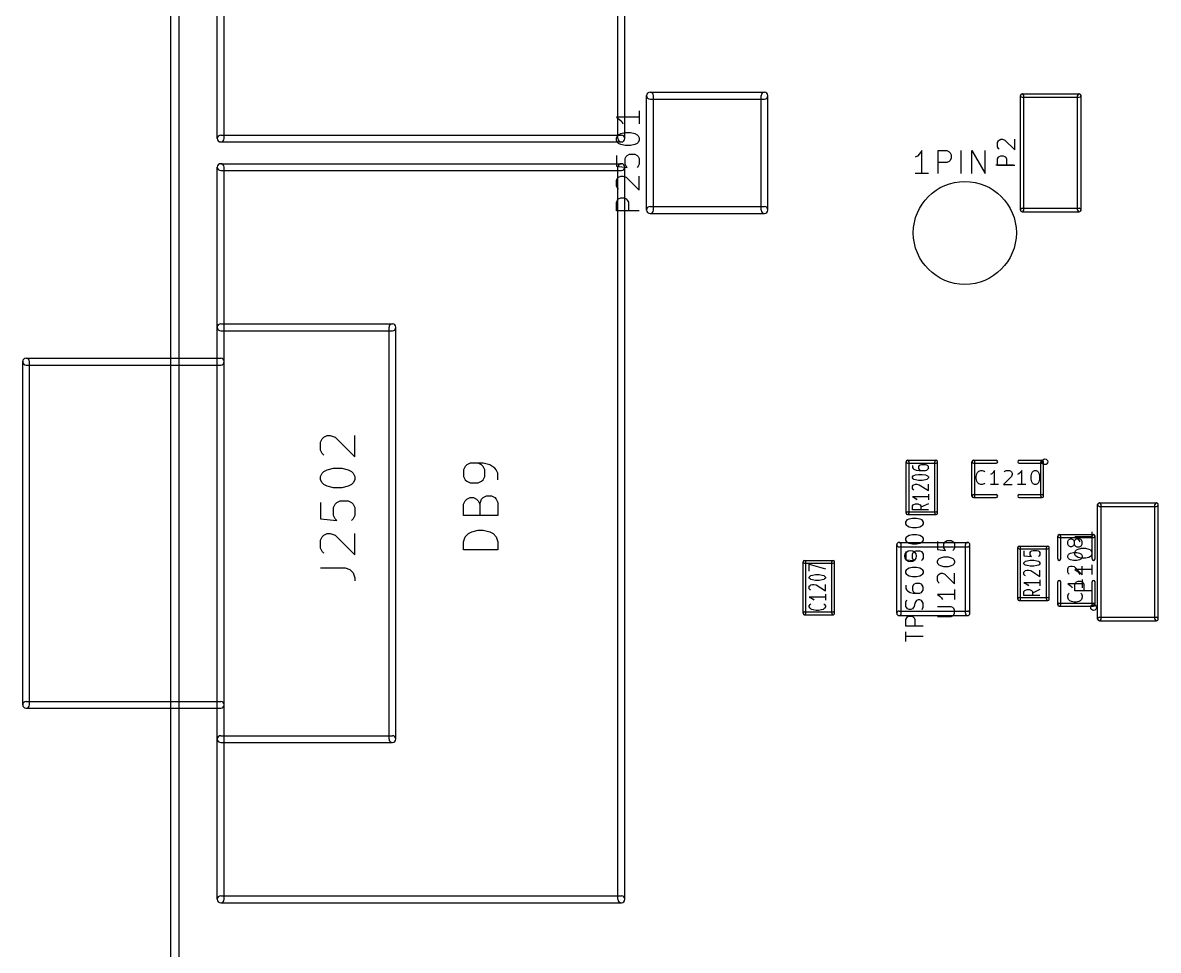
# Model space of a CAD drawing. Extents: x -29274 to 69862, y 23709 to 162744.
# Drawn here: x -11160 to 8680, y 49929 to 66144 of the extents above; entities that cross this region are included whole.
import ezdxf

# ---------------------------------------------------------------- set-up
doc = ezdxf.new("R2010")
doc.units = 0
doc.layers.add('BLACK', color=1, linetype='CONTINUOUS')

msp = doc.modelspace()

# ---------------------------------------------------------------- linework, layer by layer
at = {"layer": 'BLACK'}
for p, q in [((-8575, 26120), (-8575, 77770)), ((-8425, 26120), (-8425, 77770)), ((-7760, 64120), (-7760, 76920)), ((-7640, 64120), (-7640, 76920)), ((-760, 64120), (-760, 76920)), ((-640, 64120), (-640, 76920)), ((-200, 64930), (1800, 64930)), ((6300, 64900), (7300, 64900)), ((-260, 62870), (-260, 64870)), ((-200, 64810), (1800, 64810)), ((-140, 62870), (-140, 64870)), ((1740, 62870), (1740, 64870)), ((1860, 62870), (1860, 64870)), ((6270, 62870), (6270, 64870)), ((6300, 64840), (7300, 64840)), ((6330, 62870), (6330, 64870)), ((7270, 62870), (7270, 64870)), ((7330, 62870), (7330, 64870)), ((-388, 64491), (-788, 64491)), ((-788, 64491), (-731, 64453)), ((-388, 64606), (-388, 64377)), ((-731, 64453), (-693, 64415)), ((-693, 64415), (-674, 64377)), ((-7700, 64180), (-700, 64180)), ((-788, 64130), (-769, 64168)), ((-788, 64091), (-788, 64130)), ((-769, 64053), (-788, 64091)), ((-769, 64168), (-750, 64187)), ((-750, 64187), (-712, 64206)), ((-712, 64206), (-636, 64225)), ((-636, 64225), (-540, 64225)), ((-540, 64225), (-464, 64206)), ((-464, 64206), (-426, 64187)), ((-426, 64187), (-407, 64168)), ((-407, 64168), (-388, 64130)), ((-388, 64091), (-407, 64053)), ((-388, 64130), (-388, 64091)), ((5886, 64077), (5900, 64091)), ((5900, 64091), (5929, 64106)), ((5929, 64106), (5957, 64106)), ((5957, 64106), (6000, 64091)), ((6000, 64091), (6171, 63920)), ((6171, 63920), (6171, 64106)), ((-7700, 64060), (-700, 64060)), ((-750, 64034), (-769, 64053)), ((-712, 64015), (-750, 64034)), ((-636, 63996), (-712, 64015)), ((-540, 63996), (-636, 63996)), ((-464, 64015), (-540, 63996)), ((-426, 64034), (-464, 64015)), ((-407, 64053), (-426, 64034)), ((4548, 63908), (4510, 63851)), ((4548, 63508), (4548, 63908)), ((4834, 63508), (4834, 63908)), ((4834, 63908), (4987, 63908)), ((4987, 63908), (5025, 63889)), ((5025, 63889), (5044, 63870)), ((5234, 63508), (5234, 63908)), ((5424, 63508), (5424, 63908)), ((5424, 63908), (5653, 63508)), ((5653, 63508), (5653, 63908)), ((5871, 64048), (5886, 64077)), ((5871, 63977), (5871, 64048)), ((5886, 63948), (5871, 63977)), ((5900, 63934), (5886, 63948)), ((-788, 63825), (-788, 63634)), ((-636, 63768), (-617, 63806)), ((-636, 63672), (-636, 63768)), ((-617, 63806), (-598, 63825)), ((-598, 63825), (-560, 63844)), ((-560, 63844), (-464, 63844)), ((-464, 63844), (-426, 63825)), ((-426, 63825), (-407, 63806)), ((-407, 63806), (-388, 63768)), ((-388, 63768), (-388, 63672)), ((4472, 63813), (4434, 63794)), ((4510, 63851), (4472, 63813)), ((4987, 63699), (4834, 63699)), ((5025, 63718), (4987, 63699)), ((5044, 63737), (5025, 63718)), ((5044, 63870), (5063, 63832)), ((5063, 63775), (5044, 63737)), ((5063, 63832), (5063, 63775)), ((5871, 63763), (5886, 63791)), ((5871, 63648), (5871, 63763)), ((5886, 63791), (5900, 63806)), ((5900, 63806), (5929, 63820)), ((5929, 63820), (5971, 63820)), ((5971, 63820), (6000, 63806)), ((6000, 63806), (6014, 63791)), ((6014, 63791), (6029, 63763)), ((6029, 63763), (6029, 63648)), ((-7760, 50820), (-7760, 63620)), ((-7700, 63680), (-700, 63680)), ((-7700, 63560), (-700, 63560)), ((-7640, 50820), (-7640, 63620)), ((-788, 63634), (-598, 63615)), ((-760, 50820), (-760, 63620)), ((-640, 50820), (-640, 63620)), ((-617, 63634), (-636, 63672)), ((-598, 63615), (-617, 63634)), ((-407, 63634), (-426, 63615)), ((-388, 63672), (-407, 63634)), ((4663, 63508), (4434, 63508)), ((5843, 63660), (6148, 63660)), ((6171, 63648), (5871, 63648)), ((-788, 63387), (-769, 63425)), ((-788, 63291), (-788, 63387)), ((-769, 63253), (-788, 63291)), ((-769, 63425), (-750, 63444)), ((-750, 63444), (-712, 63463)), ((-712, 63463), (-674, 63463)), ((-674, 63463), (-617, 63444)), ((-617, 63444), (-388, 63215)), ((-388, 63215), (-388, 63463)), ((-750, 63234), (-769, 63253)), ((-788, 63006), (-769, 63044)), ((-788, 62853), (-788, 63006)), ((-769, 63044), (-750, 63063)), ((-750, 63063), (-712, 63082)), ((-712, 63082), (-655, 63082)), ((-655, 63082), (-617, 63063)), ((-617, 63063), (-598, 63044)), ((-598, 63044), (-579, 63006)), ((-579, 63006), (-579, 62853)), ((-200, 62930), (1800, 62930)), ((6300, 62900), (7300, 62900)), ((-388, 62853), (-788, 62853)), ((-200, 62810), (1800, 62810)), ((6300, 62840), (7300, 62840)), ((-7700, 60880), (-4700, 60880)), ((-7700, 60760), (-4700, 60760)), ((-4760, 53620), (-4760, 60820)), ((-4640, 53620), (-4640, 60820)), ((-11160, 54220), (-11160, 60220)), ((-11100, 60280), (-7700, 60280)), ((-11100, 60160), (-7700, 60160)), ((-11040, 54220), (-11040, 60220)), ((-5900, 58899), (-5843, 58927)), ((-5843, 58927), (-5786, 58927)), ((-5786, 58927), (-5700, 58899)), ((-5357, 58556), (-5357, 58927)), ((-5957, 58813), (-5929, 58870)), ((-5957, 58670), (-5957, 58813)), ((-5929, 58870), (-5900, 58899)), ((-5700, 58899), (-5357, 58556)), ((-5929, 58613), (-5957, 58670)), ((-5900, 58584), (-5929, 58613)), ((-5843, 58328), (-5729, 58356)), ((-5729, 58356), (-5586, 58356)), ((-5586, 58356), (-5471, 58328)), ((-3429, 58385), (-3457, 58328)), ((-3400, 58414), (-3429, 58385)), ((-3343, 58442), (-3400, 58414)), ((-3114, 58442), (-3343, 58442)), ((-3143, 58414), (-3200, 58442)), ((-3114, 58385), (-3143, 58414)), ((-3000, 58414), (-3114, 58442)), ((-3086, 58328), (-3114, 58385)), ((-2914, 58356), (-3000, 58414)), ((-2886, 58328), (-2914, 58356)), ((4275, 57570), (4275, 58470)), ((4300, 58495), (4800, 58495)), ((4300, 58445), (4800, 58445)), ((4325, 57570), (4325, 58470)), ((4383, 58401), (4383, 58367)), ((4383, 58367), (4397, 58350)), ((4397, 58350), (4410, 58341)), ((4410, 58341), (4450, 58324)), ((4503, 58401), (4490, 58384)), ((4490, 58384), (4490, 58350)), ((4490, 58350), (4503, 58332)), ((4517, 58410), (4503, 58401)), ((4503, 58332), (4517, 58324)), ((4543, 58418), (4517, 58410)), ((4610, 58418), (4543, 58418)), ((4637, 58410), (4610, 58418)), ((4650, 58401), (4637, 58410)), ((4637, 58324), (4650, 58332)), ((4663, 58384), (4650, 58401)), ((4650, 58332), (4663, 58350)), ((4663, 58350), (4663, 58384)), ((4775, 57570), (4775, 58470)), ((4825, 57570), (4825, 58470)), ((5425, 57870), (5425, 58470)), ((5450, 58495), (5850, 58495)), ((5450, 58445), (5850, 58445)), ((5475, 57870), (5475, 58470)), ((6250, 58495), (6650, 58495)), ((6250, 58445), (6650, 58445)), ((6625, 57870), (6625, 58470)), ((6675, 57870), (6675, 58470)), ((-5957, 58213), (-5929, 58270)), ((-5957, 58156), (-5957, 58213)), ((-5929, 58099), (-5957, 58156)), ((-5929, 58270), (-5900, 58299)), ((-5900, 58299), (-5843, 58328)), ((-5471, 58328), (-5414, 58299)), ((-5414, 58299), (-5386, 58270)), ((-5386, 58270), (-5357, 58213)), ((-5357, 58156), (-5386, 58099)), ((-5357, 58213), (-5357, 58156)), ((-3457, 58328), (-3457, 58214)), ((-3457, 58214), (-3429, 58156)), ((-3429, 58156), (-3400, 58128)), ((-3143, 58128), (-3114, 58156)), ((-3114, 58156), (-3086, 58214)), ((-3086, 58214), (-3086, 58328)), ((-2857, 58271), (-2886, 58328)), ((-2857, 58156), (-2857, 58271)), ((4383, 58204), (4397, 58221)), ((4383, 58187), (4383, 58204)), ((4397, 58170), (4383, 58187)), ((4397, 58221), (4410, 58230)), ((4410, 58161), (4397, 58170)), ((4410, 58230), (4437, 58239)), ((4437, 58153), (4410, 58161)), ((4437, 58239), (4490, 58247)), ((4490, 58144), (4437, 58153)), ((4450, 58324), (4503, 58315)), ((4490, 58247), (4557, 58247)), ((4557, 58144), (4490, 58144)), ((4503, 58315), (4610, 58315)), ((4517, 58324), (4543, 58315)), ((4557, 58247), (4610, 58239)), ((4610, 58153), (4557, 58144)), ((4610, 58315), (4637, 58324)), ((4610, 58239), (4637, 58230)), ((4637, 58161), (4610, 58153)), ((4637, 58230), (4650, 58221)), ((4650, 58170), (4637, 58161)), ((4650, 58221), (4663, 58204)), ((4663, 58187), (4650, 58170)), ((4663, 58204), (4663, 58187)), ((5497, 58212), (5509, 58259)), ((5497, 58176), (5497, 58212)), ((5509, 58128), (5497, 58176)), ((5509, 58259), (5520, 58283)), ((5520, 58283), (5544, 58307)), ((5544, 58307), (5580, 58319)), ((5580, 58319), (5604, 58319)), ((5604, 58319), (5639, 58307)), ((5639, 58307), (5651, 58295)), ((5770, 58259), (5747, 58247)), ((5794, 58283), (5770, 58259)), ((5818, 58319), (5794, 58283)), ((5818, 58069), (5818, 58319)), ((6116, 58212), (5973, 58069)), ((5985, 58295), (5997, 58307)), ((5997, 58307), (6020, 58319)), ((6020, 58319), (6080, 58319)), ((6080, 58319), (6104, 58307)), ((6104, 58307), (6116, 58295)), ((6116, 58295), (6127, 58271)), ((6127, 58247), (6116, 58212)), ((6127, 58271), (6127, 58247)), ((6246, 58259), (6223, 58247)), ((6270, 58283), (6246, 58259)), ((6294, 58319), (6270, 58283)), ((6294, 58069), (6294, 58319)), ((6461, 58224), (6473, 58271)), ((6461, 58164), (6461, 58224)), ((6473, 58116), (6461, 58164)), ((6473, 58271), (6484, 58295)), ((6484, 58295), (6496, 58307)), ((6496, 58307), (6520, 58319)), ((6520, 58319), (6544, 58319)), ((6544, 58319), (6568, 58307)), ((6568, 58307), (6580, 58295)), ((6580, 58295), (6592, 58271)), ((6592, 58271), (6603, 58224)), ((6603, 58164), (6592, 58116)), ((6603, 58224), (6603, 58164)), ((-5900, 58070), (-5929, 58099)), ((-5843, 58042), (-5900, 58070)), ((-5729, 58013), (-5843, 58042)), ((-5586, 58013), (-5729, 58013)), ((-5471, 58042), (-5586, 58013)), ((-5414, 58070), (-5471, 58042)), ((-5386, 58099), (-5414, 58070)), ((-3400, 58128), (-3343, 58099)), ((-3343, 58099), (-3200, 58099)), ((-3200, 58099), (-3143, 58128)), ((4383, 58042), (4397, 58059)), ((4383, 57999), (4383, 58042)), ((4397, 57982), (4383, 57999)), ((4397, 58059), (4410, 58068)), ((4410, 57973), (4397, 57982)), ((4410, 58068), (4437, 58076)), ((4437, 58076), (4463, 58076)), ((4463, 58076), (4503, 58068)), ((4503, 58068), (4663, 57965)), ((4663, 57965), (4663, 58076)), ((5520, 58105), (5509, 58128)), ((5544, 58081), (5520, 58105)), ((5580, 58069), (5544, 58081)), ((5604, 58069), (5580, 58069)), ((5639, 58081), (5604, 58069)), ((5651, 58093), (5639, 58081)), ((5889, 58069), (5747, 58069)), ((5973, 58069), (6127, 58069)), ((6365, 58069), (6223, 58069)), ((6484, 58093), (6473, 58116)), ((6496, 58081), (6484, 58093)), ((6520, 58069), (6496, 58081)), ((6544, 58069), (6520, 58069)), ((6568, 58081), (6544, 58069)), ((6580, 58093), (6568, 58081)), ((6592, 58116), (6580, 58093)), ((-5957, 57757), (-5957, 57471)), ((-5700, 57728), (-5671, 57757)), ((-5671, 57757), (-5614, 57785)), ((-5614, 57785), (-5471, 57785)), ((-5471, 57785), (-5414, 57757)), ((-5414, 57757), (-5386, 57728)), ((-3457, 57728), (-3429, 57785)), ((-3429, 57785), (-3400, 57814)), ((-3400, 57814), (-3343, 57842)), ((-3343, 57842), (-3286, 57842)), ((-3286, 57842), (-3229, 57814)), ((-3229, 57814), (-3200, 57785)), ((-3200, 57785), (-3171, 57728)), ((-3171, 57728), (-3143, 57814)), ((-3143, 57814), (-3114, 57842)), ((-3114, 57842), (-3057, 57871)), ((-3057, 57871), (-2971, 57871)), ((-2971, 57871), (-2914, 57842)), ((-2914, 57842), (-2886, 57814)), ((-2886, 57814), (-2857, 57756)), ((-2857, 57756), (-2857, 57528)), ((4663, 57854), (4383, 57854)), ((4383, 57854), (4423, 57837)), ((4423, 57837), (4450, 57819)), ((4450, 57819), (4463, 57802)), ((4663, 57905), (4663, 57802)), ((5450, 57895), (5850, 57895)), ((5450, 57845), (5850, 57845)), ((6250, 57895), (6650, 57895)), ((6250, 57845), (6650, 57845)), ((7650, 57750), (8650, 57750)), ((-5729, 57671), (-5700, 57728)), ((-5729, 57528), (-5729, 57671)), ((-5386, 57728), (-5357, 57671)), ((-5357, 57671), (-5357, 57528)), ((-3457, 57528), (-3457, 57728)), ((-3171, 57728), (-3171, 57528)), ((4300, 57595), (4800, 57595)), ((4300, 57545), (4800, 57545)), ((4383, 57699), (4397, 57717)), ((4383, 57631), (4383, 57699)), ((4663, 57631), (4383, 57631)), ((4397, 57717), (4410, 57725)), ((4410, 57725), (4437, 57734)), ((4437, 57734), (4477, 57734)), ((4477, 57734), (4503, 57725)), ((4503, 57725), (4517, 57717)), ((4517, 57717), (4530, 57699)), ((4663, 57734), (4530, 57674)), ((4530, 57699), (4530, 57631)), ((7620, 55720), (7620, 57720)), ((7650, 57690), (8650, 57690)), ((7680, 55720), (7680, 57720)), ((8620, 55720), (8620, 57720)), ((8680, 55720), (8680, 57720)), ((-5957, 57471), (-5671, 57442)), ((-5700, 57471), (-5729, 57528)), ((-5671, 57442), (-5700, 57471)), ((-5386, 57471), (-5414, 57442)), ((-5357, 57528), (-5386, 57471)), ((-2857, 57528), (-3457, 57528)), ((4271, 57414), (4286, 57443)), ((4271, 57386), (4271, 57414)), ((4286, 57357), (4271, 57386)), ((4286, 57443), (4300, 57457)), ((4300, 57343), (4286, 57357)), ((4300, 57457), (4329, 57471)), ((4329, 57328), (4300, 57343)), ((4329, 57471), (4386, 57486)), ((4386, 57486), (4457, 57486)), ((4457, 57486), (4514, 57471)), ((4514, 57471), (4543, 57457)), ((4543, 57343), (4514, 57328)), ((4543, 57457), (4557, 57443)), ((4557, 57357), (4543, 57343)), ((4557, 57443), (4571, 57414)), ((4571, 57386), (4557, 57357)), ((4571, 57414), (4571, 57386)), ((-5957, 57100), (-5929, 57157)), ((-5929, 57157), (-5900, 57186)), ((-5900, 57186), (-5843, 57214)), ((-5843, 57214), (-5786, 57214)), ((-5786, 57214), (-5700, 57186)), ((-5700, 57186), (-5357, 56843)), ((-5357, 56843), (-5357, 57214)), ((-3457, 57071), (-3429, 57156)), ((-3429, 57156), (-3371, 57214)), ((-3371, 57214), (-3314, 57242)), ((-3314, 57242), (-3200, 57271)), ((-3200, 57271), (-3114, 57271)), ((-3114, 57271), (-3000, 57242)), ((-3000, 57242), (-2943, 57214)), ((-2943, 57214), (-2886, 57156)), ((-2886, 57156), (-2857, 57071)), ((4271, 57128), (4286, 57157)), ((4286, 57157), (4300, 57171)), ((4300, 57171), (4329, 57185)), ((4386, 57314), (4329, 57328)), ((4329, 57185), (4386, 57200)), ((4457, 57314), (4386, 57314)), ((4386, 57200), (4457, 57200)), ((4514, 57328), (4457, 57314)), ((4457, 57200), (4514, 57185)), ((4514, 57185), (4543, 57171)), ((4543, 57171), (4557, 57157)), ((4557, 57157), (4571, 57128)), ((6925, 56770), (6925, 57170)), ((6950, 57195), (7550, 57195)), ((6950, 57145), (7550, 57145)), ((6975, 56770), (6975, 57170)), ((7521, 57156), (7221, 57156)), ((7221, 57156), (7264, 57127)), ((7521, 57242), (7521, 57070)), ((7525, 56770), (7525, 57170)), ((7575, 56770), (7575, 57170)), ((-5957, 56957), (-5957, 57100)), ((-5929, 56900), (-5957, 56957)), ((-3457, 56928), (-3457, 57071)), ((-2857, 57071), (-2857, 56928)), ((4110, 55820), (4110, 57020)), ((4150, 57060), (5350, 57060)), ((4150, 56980), (5350, 56980)), ((4190, 55820), (4190, 57020)), ((4271, 57100), (4271, 57128)), ((4286, 57071), (4271, 57100)), ((4300, 57057), (4286, 57071)), ((4329, 57042), (4300, 57057)), ((4386, 57028), (4329, 57042)), ((4457, 57028), (4386, 57028)), ((4514, 57042), (4457, 57028)), ((4543, 57057), (4514, 57042)), ((4557, 57071), (4543, 57057)), ((4571, 57100), (4557, 57071)), ((4571, 57128), (4571, 57100)), ((4821, 57077), (4821, 56934)), ((4936, 57034), (4950, 57063)), ((4936, 56963), (4936, 57034)), ((4950, 56934), (4936, 56963)), ((4950, 57063), (4964, 57077)), ((4964, 57077), (4993, 57092)), ((4993, 57092), (5064, 57092)), ((5064, 57092), (5093, 57077)), ((5093, 57077), (5107, 57063)), ((5107, 57063), (5121, 57034)), ((5121, 56963), (5107, 56934)), ((5121, 57034), (5121, 56963)), ((5310, 55820), (5310, 57020)), ((5390, 55820), (5390, 57020)), ((6225, 56070), (6225, 56970)), ((6250, 56995), (6750, 56995)), ((6250, 56945), (6750, 56945)), ((6275, 56070), (6275, 56970)), ((6725, 56070), (6725, 56970)), ((6775, 56070), (6775, 56970)), ((7101, 57076), (7113, 57100)), ((7101, 57028), (7101, 57076)), ((7113, 57004), (7101, 57028)), ((7113, 57100), (7125, 57112)), ((7125, 56993), (7113, 57004)), ((7125, 57112), (7149, 57123)), ((7149, 56981), (7125, 56993)), ((7149, 57123), (7161, 57123)), ((7161, 56981), (7149, 56981)), ((7161, 57123), (7185, 57112)), ((7185, 56993), (7161, 56981)), ((7185, 57112), (7196, 57100)), ((7196, 57004), (7185, 56993)), ((7196, 57100), (7208, 57076)), ((7208, 57028), (7196, 57004)), ((7220, 57100), (7208, 57076)), ((7208, 57076), (7208, 57028)), ((7208, 57028), (7220, 57004)), ((7232, 57112), (7220, 57100)), ((7220, 57004), (7232, 56993)), ((7256, 57123), (7232, 57112)), ((7232, 56993), (7256, 56981)), ((7250, 56927), (7279, 56941)), ((7304, 57123), (7256, 57123)), ((7256, 56981), (7304, 56981)), ((7264, 57127), (7293, 57099)), ((7279, 56941), (7336, 56956)), ((7293, 57099), (7307, 57070)), ((7327, 57112), (7304, 57123)), ((7304, 56981), (7327, 56993)), ((7339, 57100), (7327, 57112)), ((7327, 56993), (7339, 57004)), ((7336, 56956), (7407, 56956)), ((7351, 57076), (7339, 57100)), ((7339, 57004), (7351, 57028)), ((7351, 57028), (7351, 57076)), ((7407, 56956), (7464, 56941)), ((7464, 56941), (7493, 56927)), ((-5900, 56871), (-5929, 56900)), ((-2857, 56928), (-3457, 56928)), ((2500, 56745), (3000, 56745)), ((4271, 56899), (4271, 56756)), ((4271, 56756), (4414, 56742)), ((4386, 56856), (4400, 56885)), ((4386, 56785), (4386, 56856)), ((4400, 56756), (4386, 56785)), ((4400, 56885), (4414, 56899)), ((4414, 56742), (4400, 56756)), ((4414, 56899), (4443, 56914)), ((4443, 56914), (4514, 56914)), ((4514, 56914), (4543, 56899)), ((4543, 56899), (4557, 56885)), ((4557, 56756), (4543, 56742)), ((4557, 56885), (4571, 56856)), ((4571, 56785), (4557, 56756)), ((4571, 56856), (4571, 56785)), ((4821, 56934), (4964, 56920)), ((4821, 56734), (4836, 56763)), ((4836, 56763), (4850, 56777)), ((4850, 56777), (4879, 56791)), ((4879, 56791), (4936, 56806)), ((4936, 56806), (5007, 56806)), ((4964, 56920), (4950, 56934)), ((5007, 56806), (5064, 56791)), ((5064, 56791), (5093, 56777)), ((5107, 56934), (5093, 56920)), ((5093, 56777), (5107, 56763)), ((5107, 56763), (5121, 56734)), ((6333, 56910), (6333, 56824)), ((6333, 56824), (6467, 56815)), ((6387, 56739), (6440, 56747)), ((6440, 56884), (6453, 56901)), ((6440, 56841), (6440, 56884)), ((6453, 56824), (6440, 56841)), ((6440, 56747), (6507, 56747)), ((6453, 56901), (6467, 56910)), ((6467, 56815), (6453, 56824)), ((6467, 56910), (6493, 56918)), ((6493, 56918), (6560, 56918)), ((6507, 56747), (6560, 56739)), ((6560, 56918), (6587, 56910)), ((6587, 56910), (6600, 56901)), ((6600, 56824), (6587, 56815)), ((6600, 56901), (6613, 56884)), ((6613, 56841), (6600, 56824)), ((6613, 56884), (6613, 56841)), ((7101, 56826), (7113, 56850)), ((7101, 56802), (7101, 56826)), ((7113, 56778), (7101, 56802)), ((7113, 56850), (7125, 56862)), ((7125, 56766), (7113, 56778)), ((7125, 56862), (7149, 56874)), ((7149, 56755), (7125, 56766)), ((7149, 56874), (7196, 56885)), ((7196, 56743), (7149, 56755)), ((7196, 56885), (7256, 56885)), ((7256, 56743), (7196, 56743)), ((7221, 56884), (7236, 56913)), ((7221, 56856), (7221, 56884)), ((7236, 56827), (7221, 56856)), ((7236, 56913), (7250, 56927)), ((7250, 56813), (7236, 56827)), ((7279, 56798), (7250, 56813)), ((7256, 56885), (7304, 56874)), ((7304, 56755), (7256, 56743)), ((7336, 56784), (7279, 56798)), ((7304, 56874), (7327, 56862)), ((7327, 56766), (7304, 56755)), ((7327, 56862), (7339, 56850)), ((7339, 56778), (7327, 56766)), ((7407, 56784), (7336, 56784)), ((7339, 56850), (7351, 56826)), ((7351, 56802), (7339, 56778)), ((7351, 56826), (7351, 56802)), ((7464, 56798), (7407, 56784)), ((7493, 56813), (7464, 56798)), ((7493, 56927), (7507, 56913)), ((7507, 56827), (7493, 56813)), ((7507, 56913), (7521, 56884)), ((7521, 56856), (7507, 56827)), ((7521, 56884), (7521, 56856)), ((-5957, 56614), (-5529, 56614)), ((-5529, 56614), (-5443, 56586)), ((-5443, 56586), (-5386, 56529)), ((2475, 55820), (2475, 56720)), ((2500, 56695), (3000, 56695)), ((2525, 55820), (2525, 56720)), ((2583, 56557), (2583, 56677)), ((2583, 56677), (2863, 56600)), ((2975, 55820), (2975, 56720)), ((3025, 55820), (3025, 56720)), ((4271, 56556), (4286, 56585)), ((4271, 56528), (4271, 56556)), ((4286, 56585), (4300, 56599)), ((4300, 56599), (4329, 56613)), ((4329, 56613), (4386, 56628)), ((4386, 56628), (4457, 56628)), ((4457, 56628), (4514, 56613)), ((4514, 56613), (4543, 56599)), ((4543, 56599), (4557, 56585)), ((4557, 56585), (4571, 56556)), ((4571, 56556), (4571, 56528)), ((4821, 56706), (4821, 56734)), ((4836, 56677), (4821, 56706)), ((4850, 56663), (4836, 56677)), ((4879, 56648), (4850, 56663)), ((4936, 56634), (4879, 56648)), ((5007, 56634), (4936, 56634)), ((5064, 56648), (5007, 56634)), ((5093, 56663), (5064, 56648)), ((5107, 56677), (5093, 56663)), ((5121, 56706), (5107, 56677)), ((5121, 56734), (5121, 56706)), ((6333, 56704), (6347, 56721)), ((6333, 56687), (6333, 56704)), ((6347, 56670), (6333, 56687)), ((6333, 56542), (6347, 56559)), ((6347, 56721), (6360, 56730)), ((6360, 56661), (6347, 56670)), ((6347, 56559), (6360, 56568)), ((6360, 56730), (6387, 56739)), ((6387, 56653), (6360, 56661)), ((6360, 56568), (6387, 56576)), ((6440, 56644), (6387, 56653)), ((6387, 56576), (6413, 56576)), ((6413, 56576), (6453, 56568)), ((6507, 56644), (6440, 56644)), ((6453, 56568), (6613, 56465)), ((6560, 56653), (6507, 56644)), ((6560, 56739), (6587, 56730)), ((6587, 56661), (6560, 56653)), ((6587, 56730), (6600, 56721)), ((6600, 56670), (6587, 56661)), ((6600, 56721), (6613, 56704)), ((6613, 56687), (6600, 56670)), ((6613, 56704), (6613, 56687)), ((6613, 56465), (6613, 56576)), ((7101, 56600), (7113, 56624)), ((7101, 56540), (7101, 56600)), ((7113, 56624), (7125, 56636)), ((7125, 56636), (7149, 56647)), ((7149, 56647), (7173, 56647)), ((7173, 56647), (7208, 56636)), ((7208, 56636), (7351, 56493)), ((7521, 56584), (7221, 56584)), ((7221, 56584), (7264, 56555)), ((7264, 56555), (7293, 56527)), ((7351, 56493), (7351, 56647)), ((7521, 56670), (7521, 56498)), ((-5386, 56529), (-5357, 56443)), ((-5357, 56443), (-5357, 56386)), ((2583, 56454), (2597, 56471)), ((2583, 56437), (2583, 56454)), ((2597, 56420), (2583, 56437)), ((2597, 56471), (2610, 56480)), ((2610, 56411), (2597, 56420)), ((2610, 56480), (2637, 56489)), ((2637, 56403), (2610, 56411)), ((2637, 56489), (2690, 56497)), ((2690, 56394), (2637, 56403)), ((2690, 56497), (2757, 56497)), ((2757, 56394), (2690, 56394)), ((2757, 56497), (2810, 56489)), ((2810, 56403), (2757, 56394)), ((2810, 56489), (2837, 56480)), ((2837, 56411), (2810, 56403)), ((2837, 56480), (2850, 56471)), ((2850, 56420), (2837, 56411)), ((2850, 56471), (2863, 56454)), ((2863, 56437), (2850, 56420)), ((2863, 56454), (2863, 56437)), ((4286, 56499), (4271, 56528)), ((4300, 56485), (4286, 56499)), ((4329, 56470), (4300, 56485)), ((4386, 56456), (4329, 56470)), ((4457, 56456), (4386, 56456)), ((4514, 56470), (4457, 56456)), ((4543, 56485), (4514, 56470)), ((4557, 56499), (4543, 56485)), ((4571, 56528), (4557, 56499)), ((4821, 56462), (4836, 56491)), ((4821, 56391), (4821, 56462)), ((4836, 56362), (4821, 56391)), ((4836, 56491), (4850, 56505)), ((4850, 56348), (4836, 56362)), ((4850, 56505), (4879, 56520)), ((4879, 56520), (4907, 56520)), ((4907, 56520), (4950, 56505)), ((4950, 56505), (5121, 56334)), ((5121, 56334), (5121, 56520)), ((6333, 56499), (6333, 56542)), ((6347, 56482), (6333, 56499)), ((6613, 56354), (6333, 56354)), ((6333, 56354), (6373, 56337)), ((6360, 56473), (6347, 56482)), ((6613, 56405), (6613, 56302)), ((6925, 55970), (6925, 56370)), ((6975, 55970), (6975, 56370)), ((7113, 56517), (7101, 56540)), ((7125, 56505), (7113, 56517)), ((7221, 56327), (7236, 56355)), ((7236, 56355), (7250, 56370)), ((7250, 56370), (7279, 56384)), ((7279, 56384), (7321, 56384)), ((7293, 56527), (7307, 56498)), ((7321, 56384), (7350, 56370)), ((7350, 56370), (7364, 56355)), ((7351, 56409), (7351, 56267)), ((7364, 56355), (7379, 56327)), ((7525, 55970), (7525, 56370)), ((7575, 55970), (7575, 56370)), ((2583, 56292), (2597, 56309)), ((2583, 56249), (2583, 56292)), ((2597, 56232), (2583, 56249)), ((2597, 56309), (2610, 56318)), ((2610, 56223), (2597, 56232)), ((2610, 56318), (2637, 56326)), ((2637, 56326), (2663, 56326)), ((2663, 56326), (2703, 56318)), ((2703, 56318), (2863, 56215)), ((2863, 56215), (2863, 56326)), ((2863, 56155), (2863, 56052)), ((4271, 56313), (4271, 56256)), ((4271, 56256), (4286, 56227)), ((4286, 56227), (4300, 56213)), ((4300, 56213), (4343, 56184)), ((4343, 56184), (4400, 56170)), ((4400, 56313), (4386, 56284)), ((4386, 56284), (4386, 56227)), ((4386, 56227), (4400, 56199)), ((4414, 56327), (4400, 56313)), ((4400, 56199), (4414, 56184)), ((4400, 56170), (4514, 56170)), ((4443, 56342), (4414, 56327)), ((4414, 56184), (4443, 56170)), ((4514, 56342), (4443, 56342)), ((4543, 56327), (4514, 56342)), ((4514, 56170), (4543, 56184)), ((4557, 56313), (4543, 56327)), ((4543, 56184), (4557, 56199)), ((4571, 56284), (4557, 56313)), ((4557, 56199), (4571, 56227)), ((4571, 56227), (4571, 56284)), ((5121, 56148), (4821, 56148)), ((4821, 56148), (4864, 56119)), ((5121, 56234), (5121, 56062)), ((6333, 56199), (6347, 56217)), ((6333, 56131), (6333, 56199)), ((6347, 56217), (6360, 56225)), ((6360, 56225), (6387, 56234)), ((6373, 56337), (6400, 56319)), ((6387, 56234), (6427, 56234)), ((6400, 56319), (6413, 56302)), ((6427, 56234), (6453, 56225)), ((6453, 56225), (6467, 56217)), ((6467, 56217), (6480, 56199)), ((6613, 56234), (6480, 56174)), ((6480, 56199), (6480, 56131)), ((7351, 56338), (7101, 56338)), ((7101, 56338), (7137, 56314)), ((7101, 56124), (7113, 56159)), ((7113, 56159), (7125, 56171)), ((7137, 56314), (7161, 56290)), ((7161, 56290), (7173, 56267)), ((7221, 56212), (7221, 56327)), ((7521, 56212), (7221, 56212)), ((7327, 56171), (7339, 56159)), ((7339, 56159), (7351, 56124)), ((7379, 56327), (7379, 56212)), ((2863, 56104), (2583, 56104)), ((2583, 56104), (2623, 56087)), ((2583, 55949), (2597, 55975)), ((2583, 55932), (2583, 55949)), ((2597, 55975), (2610, 55984)), ((2623, 56087), (2650, 56069)), ((2650, 56069), (2663, 56052)), ((2837, 55984), (2850, 55975)), ((2850, 55975), (2863, 55949)), ((2863, 55949), (2863, 55932)), ((4271, 56013), (4286, 56056)), ((4271, 55941), (4271, 56013)), ((4429, 55998), (4414, 55941)), ((4443, 56027), (4429, 55998)), ((4457, 56041), (4443, 56027)), ((4486, 56056), (4457, 56041)), ((4514, 56056), (4486, 56056)), ((4543, 56041), (4514, 56056)), ((4557, 56027), (4543, 56041)), ((4571, 55998), (4557, 56027)), ((4571, 55927), (4571, 55998)), ((4864, 56119), (4893, 56091)), ((4893, 56091), (4907, 56062)), ((6250, 56095), (6750, 56095)), ((6250, 56045), (6750, 56045)), ((6613, 56131), (6333, 56131)), ((6950, 55995), (7550, 55995)), ((7101, 56100), (7101, 56124)), ((7113, 56064), (7101, 56100)), ((7137, 56040), (7113, 56064)), ((7161, 56029), (7137, 56040)), ((7208, 56017), (7161, 56029)), ((7244, 56017), (7208, 56017)), ((7292, 56029), (7244, 56017)), ((7315, 56040), (7292, 56029)), ((7339, 56064), (7315, 56040)), ((7351, 56100), (7339, 56064)), ((7351, 56124), (7351, 56100)), ((2500, 55845), (3000, 55845)), ((2500, 55795), (3000, 55795)), ((2597, 55907), (2583, 55932)), ((2623, 55889), (2597, 55907)), ((2650, 55881), (2623, 55889)), ((2703, 55872), (2650, 55881)), ((2743, 55872), (2703, 55872)), ((2797, 55881), (2743, 55872)), ((2823, 55889), (2797, 55881)), ((2850, 55907), (2823, 55889)), ((2863, 55932), (2850, 55907)), ((4150, 55860), (5350, 55860)), ((4150, 55780), (5350, 55780)), ((4286, 55913), (4271, 55941)), ((4300, 55898), (4286, 55913)), ((4286, 55741), (4300, 55756)), ((4329, 55884), (4300, 55898)), ((4300, 55756), (4329, 55770)), ((4357, 55884), (4329, 55884)), ((4329, 55770), (4371, 55770)), ((4386, 55898), (4357, 55884)), ((4371, 55770), (4400, 55756)), ((4400, 55913), (4386, 55898)), ((4414, 55941), (4400, 55913)), ((4400, 55756), (4414, 55741)), ((4557, 55884), (4571, 55927)), ((5064, 55934), (4821, 55934)), ((4821, 55762), (5064, 55762)), ((5093, 55920), (5064, 55934)), ((5064, 55762), (5093, 55777)), ((5107, 55905), (5093, 55920)), ((5093, 55777), (5107, 55791)), ((5121, 55877), (5107, 55905)), ((5107, 55791), (5121, 55820)), ((5121, 55820), (5121, 55877)), ((6950, 55945), (7550, 55945)), ((4271, 55713), (4286, 55741)), ((4271, 55598), (4271, 55713)), ((4571, 55598), (4271, 55598)), ((4414, 55741), (4429, 55713)), ((4429, 55713), (4429, 55598)), ((7650, 55750), (8650, 55750)), ((7650, 55690), (8650, 55690)), ((4271, 55327), (4271, 55498)), ((4571, 55412), (4271, 55412)), ((-11100, 54280), (-7700, 54280)), ((-11100, 54160), (-7700, 54160)), ((-7700, 53680), (-4700, 53680)), ((-7700, 53560), (-4700, 53560)), ((-7700, 50880), (-700, 50880)), ((-7700, 50760), (-700, 50760))]:
    msp.add_line(p, q, dxfattribs=at)
for centre, radius in [((5300, 62470), 900), ((6700, 58470), 50), ((4350, 56820), 100), ((7550, 55920), 50)]:
    msp.add_circle(centre, radius, dxfattribs=at)
for centre, radius, start, end in [((-200, 64870), 60, 360, 540), ((-200, 64870), 60, 90, 270), ((1800, 64870), 60, 360, 540), ((1800, 64870), 60, 270, 450), ((6300, 64870), 30, 360, 540), ((6300, 64870), 30, 90, 270), ((7300, 64870), 30, 360, 540), ((7300, 64870), 30, 270, 450), ((-7700, 64120), 60, 90, 270), ((-7700, 64120), 60, 180, 360), ((-700, 64120), 60, 180, 360), ((-700, 64120), 60, 270, 450), ((-7700, 63620), 60, 90, 270), ((-7700, 63620), 60, 360, 540), ((-700, 63620), 60, 360, 540), ((-700, 63620), 60, 270, 450), ((-200, 62870), 60, 90, 270), ((1800, 62870), 60, 270, 450), ((6300, 62870), 30, 90, 270), ((7300, 62870), 30, 270, 450), ((-200, 62870), 60, 180, 360), ((1800, 62870), 60, 180, 360), ((6300, 62870), 30, 180, 360), ((7300, 62870), 30, 180, 360), ((-7700, 60820), 60, 90, 270), ((-4700, 60820), 60, 360, 540), ((-4700, 60820), 60, 270, 450), ((-11100, 60220), 60, 360, 540), ((-11100, 60220), 60, 90, 270), ((-7700, 60220), 60, 270, 450), ((4300, 58470), 25, 360, 540), ((4300, 58470), 25, 90, 270), ((4800, 58470), 25, 360, 540), ((4800, 58470), 25, 270, 450), ((5450, 58470), 25, 360, 540), ((5450, 58470), 25, 90, 270), ((5850, 58470), 25, 270, 450), ((6250, 58470), 25, 90, 270), ((6650, 58470), 25, 360, 540), ((6650, 58470), 25, 270, 450), ((5450, 57870), 25, 90, 270), ((5450, 57870), 25, 180, 360), ((5850, 57870), 25, 270, 450), ((6250, 57870), 25, 90, 270), ((6650, 57870), 25, 180, 360), ((6650, 57870), 25, 270, 450), ((7650, 57720), 30, 360, 540), ((7650, 57720), 30, 90, 270), ((8650, 57720), 30, 360, 540), ((8650, 57720), 30, 270, 450), ((4300, 57570), 25, 90, 270), ((4300, 57570), 25, 180, 360), ((4800, 57570), 25, 180, 360), ((4800, 57570), 25, 270, 450), ((6950, 57170), 25, 360, 540), ((6950, 57170), 25, 90, 270), ((7550, 57170), 25, 360, 540), ((7550, 57170), 25, 270, 450), ((4150, 57020), 40, 360, 540), ((4150, 57020), 40, 90, 270), ((5350, 57020), 40, 360, 540), ((5350, 57020), 40, 270, 450), ((6250, 56970), 25, 360, 540), ((6250, 56970), 25, 90, 270), ((6750, 56970), 25, 360, 540), ((6750, 56970), 25, 270, 450), ((2500, 56720), 25, 360, 540), ((2500, 56720), 25, 90, 270), ((3000, 56720), 25, 360, 540), ((3000, 56720), 25, 270, 450), ((6950, 56770), 25, 180, 360), ((7550, 56770), 25, 180, 360), ((6950, 56370), 25, 360, 540), ((7550, 56370), 25, 360, 540), ((6250, 56070), 25, 90, 270), ((6250, 56070), 25, 180, 360), ((6750, 56070), 25, 180, 360), ((6750, 56070), 25, 270, 450), ((6950, 55970), 25, 90, 270), ((6950, 55970), 25, 180, 360), ((7550, 55970), 25, 180, 360), ((7550, 55970), 25, 270, 450), ((2500, 55820), 25, 90, 270), ((2500, 55820), 25, 180, 360), ((3000, 55820), 25, 180, 360), ((3000, 55820), 25, 270, 450), ((4150, 55820), 40, 90, 270), ((4150, 55820), 40, 180, 360), ((5350, 55820), 40, 180, 360), ((5350, 55820), 40, 270, 450), ((7650, 55720), 30, 90, 270), ((7650, 55720), 30, 180, 360), ((8650, 55720), 30, 180, 360), ((8650, 55720), 30, 270, 450), ((-11100, 54220), 60, 90, 270), ((-11100, 54220), 60, 180, 360), ((-7700, 54220), 60, 270, 450), ((-7700, 53620), 60, 90, 270), ((-4700, 53620), 60, 180, 360), ((-4700, 53620), 60, 270, 450), ((-7700, 50820), 60, 90, 270), ((-7700, 50820), 60, 180, 360), ((-700, 50820), 60, 180, 360), ((-700, 50820), 60, 270, 450)]:
    msp.add_arc(centre, radius, start, end, dxfattribs=at)

doc.saveas('drawing.dxf')
